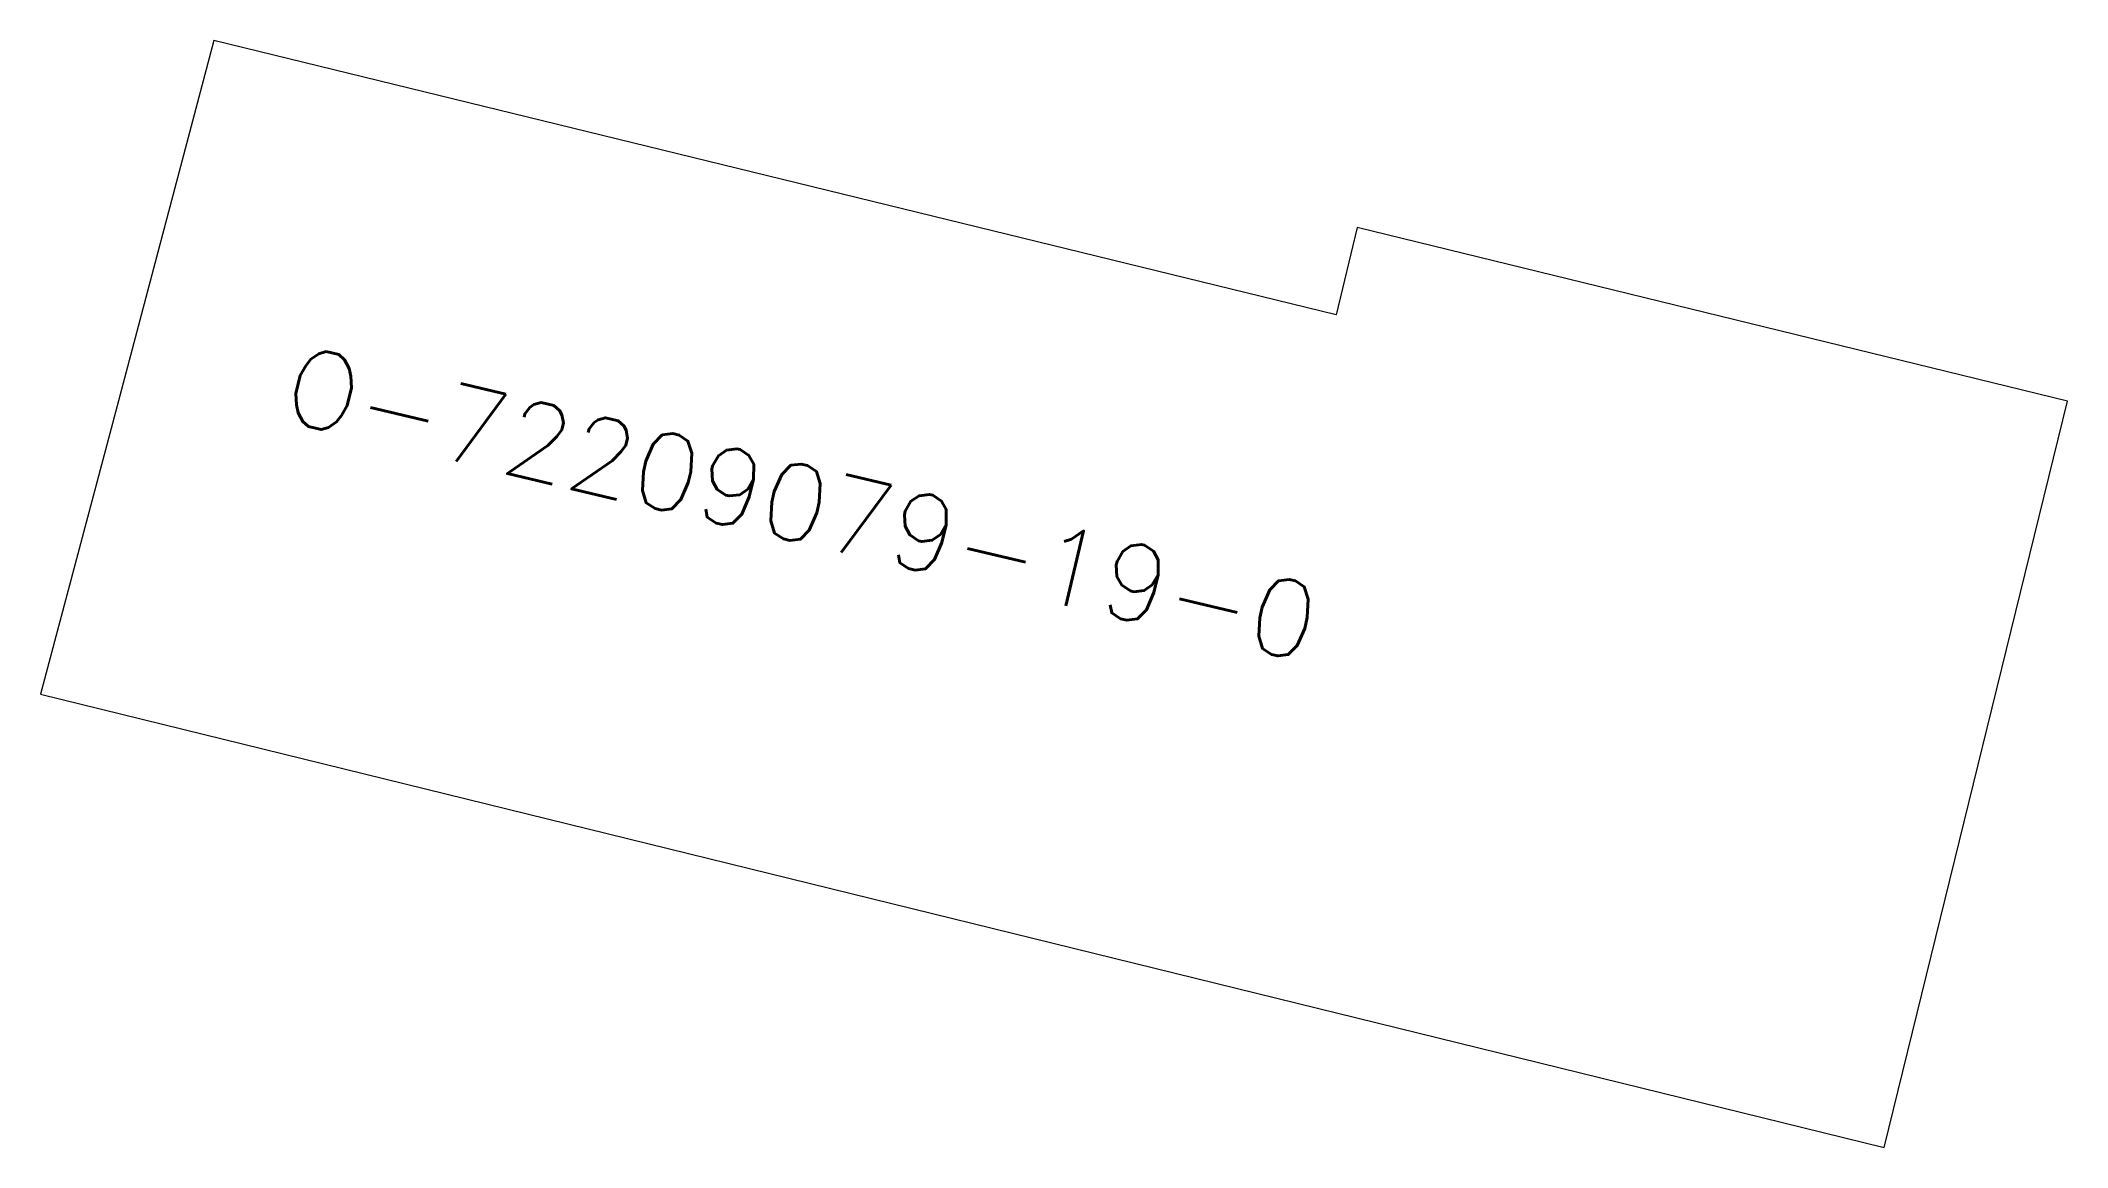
# Model space of a CAD drawing. Header units: metres. Extents: x 7513440.2 to 7513479.7, y 4700608.6 to 4700630.2.
import ezdxf

# ---------------------------------------------------------------- set-up
doc = ezdxf.new("R2010")
doc.units = ezdxf.units.M
doc.layers.add('kati 0', color=1, linetype='Continuous', lineweight=0)
doc.styles.get("Standard").update_dxf_attribs({"font": 'simplex.shx'})

msp = doc.modelspace()

# ---------------------------------------------------------------- linework, layer by layer
at = {"layer": 'kati 0', "flags": 128}
msp.add_lwpolyline([(7513441.63, 4700622.75), (7513440.23, 4700617.48), (7513476.159, 4700608.649), (7513479.731, 4700623.186), (7513465.89, 4700626.57), (7513465.48, 4700624.87), (7513443.61, 4700630.21)], close=True, dxfattribs=at)

# ---------------------------------------------------------------- texts
at = {"layer": 'kati 0'}
msp.add_text('O-72209079-19-0', height=1.5, rotation=346.6956, dxfattribs=at).set_placement((7513444.886, 4700622.824))

doc.saveas('drawing.dxf')
